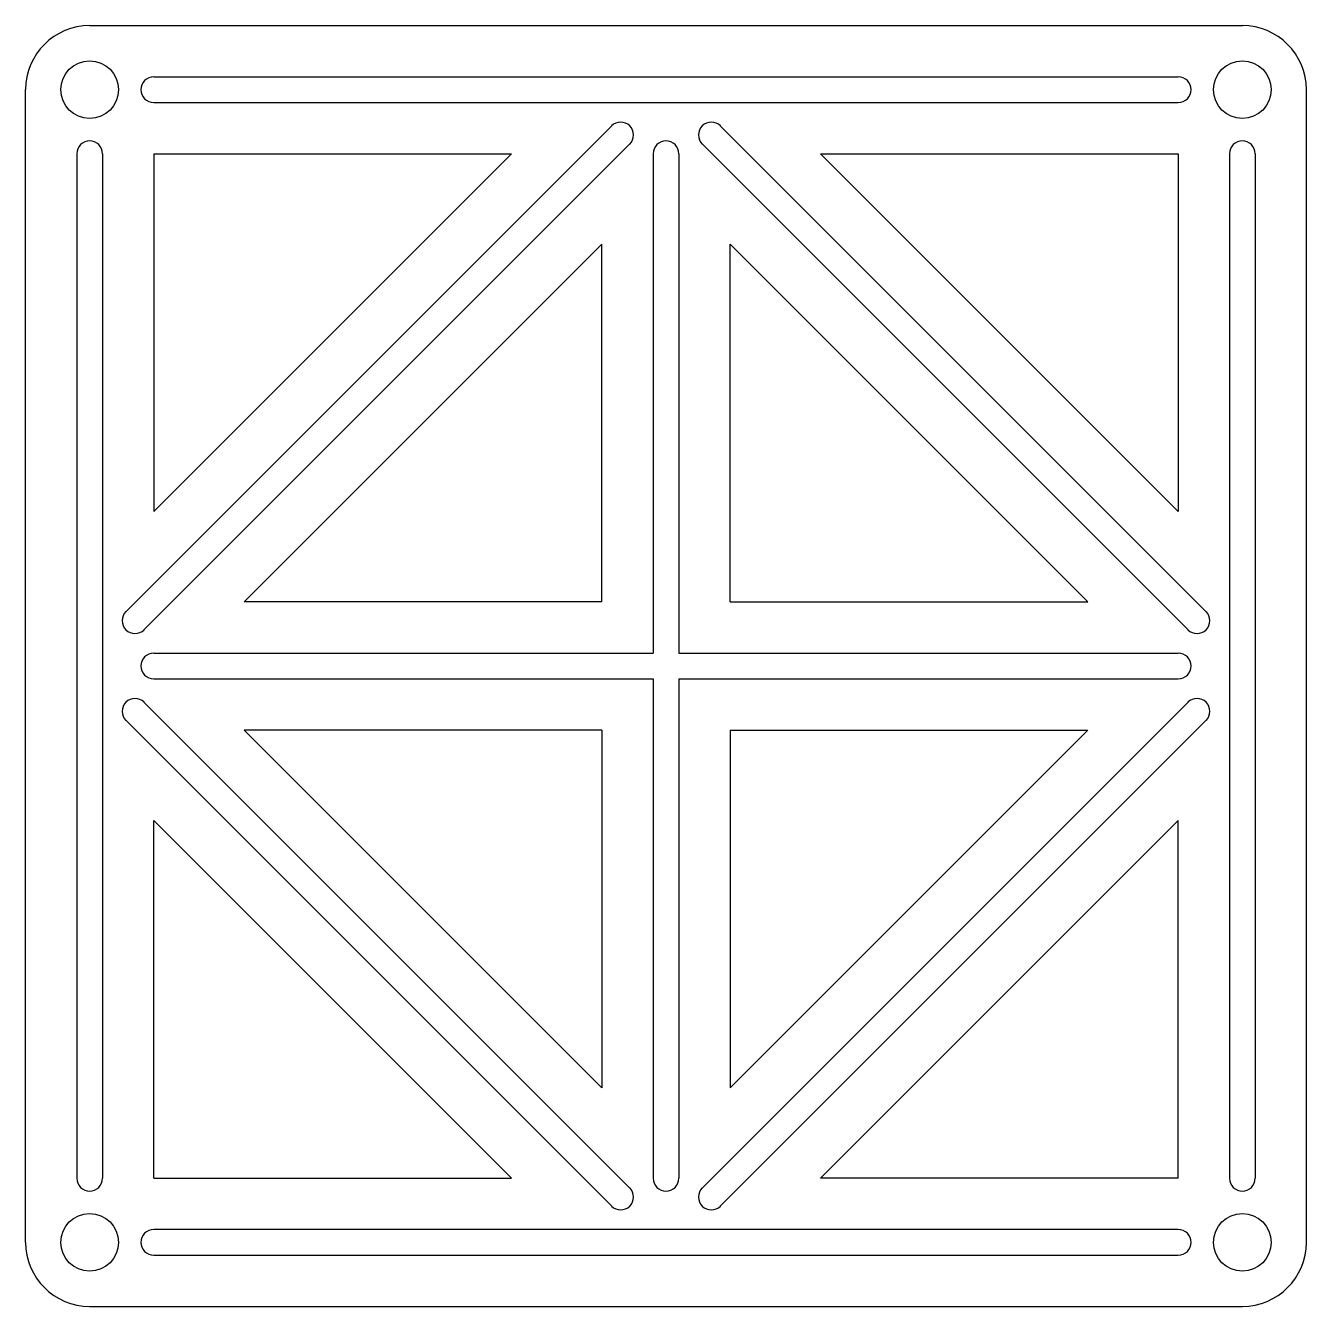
# Model space of a CAD drawing. Extents: x -5 to 95, y -5 to 95.
import ezdxf

# ---------------------------------------------------------------- set-up
doc = ezdxf.new("R2010")
doc.units = 0
doc.layers.add('Layer0', color=7, linetype='CONTINUOUS')

msp = doc.modelspace()

# ---------------------------------------------------------------- linework, layer by layer
at = {"layer": 'Layer0', "color": 8, "linetype": 'CONTINUOUS'}
for p, q in [((0, 95), (90, 95)), ((5, 91), (85, 91)), ((-5, 0), (-5, 90)), ((95, 0), (95, 90)), ((5, 89), (85, 89)), ((2.83, 49.24), (40.76, 87.17)), ((87.17, 49.24), (49.24, 87.17)), ((-1, 85), (-1, 5)), ((1, 85), (1, 5)), ((4.24, 47.83), (42.17, 85.76)), ((5, 85), (5, 57.07)), ((5, 57.07), (32.93, 85)), ((5, 85), (32.93, 85)), ((44, 85), (44, 46)), ((46, 85), (46, 46)), ((85.76, 47.83), (47.83, 85.76)), ((85, 57.07), (57.07, 85)), ((57.07, 85), (85, 85)), ((85, 85), (85, 57.07)), ((89, 85), (89, 5)), ((91, 85), (91, 5)), ((12.07, 50), (40, 77.93)), ((40, 50), (40, 77.93)), ((50, 50), (50, 77.93)), ((77.93, 50), (50, 77.93)), ((40, 50), (12.07, 50)), ((50, 50), (77.93, 50)), ((5, 46), (44, 46)), ((46, 46), (85, 46)), ((5, 44), (44, 44)), ((44, 44), (44, 5)), ((46, 44), (46, 5)), ((46, 44), (85, 44)), ((4.24, 42.17), (42.17, 4.24)), ((85.76, 42.17), (47.83, 4.24)), ((2.83, 40.76), (40.76, 2.83)), ((40, 40), (12.07, 40)), ((12.07, 40), (40, 12.07)), ((40, 40), (40, 12.07)), ((87.17, 40.76), (49.24, 2.83)), ((50, 40), (77.93, 40)), ((50, 40), (50, 12.07)), ((77.93, 40), (50, 12.07)), ((5, 5), (5, 32.93)), ((5, 32.93), (32.93, 5)), ((85, 32.93), (57.07, 5)), ((85, 5), (85, 32.93)), ((5, 5), (32.93, 5)), ((85, 5), (57.07, 5)), ((85, 1), (5, 1)), ((5, -1), (85, -1)), ((0, -5), (90, -5))]:
    msp.add_line(p, q, dxfattribs=at)
for centre in [(0, 90), (90, 90), (0, 0), (90, 0)]:
    msp.add_circle(centre, 2.25, dxfattribs=at)
for centre, radius, start, end in [((0, 90), 5, 90, 180), ((0, 90), 5, 90, 180), ((90, 90), 5, 0, 90), ((90, 90), 5, 0, 90), ((5, 90), 1, 90, 270), ((85, 90), 1, -90, 90), ((41.46, 86.46), 1, -45, 135), ((48.54, 86.46), 1, 45, 225), ((0, 85), 1, 0, 180), ((45, 85), 1, 0, 180), ((90, 85), 1, 0, 180), ((3.54, 48.54), 1, -225, -45), ((86.46, 48.54), 1, -135, 45), ((5, 45), 1, 90, 270), ((85, 45), 1, -90, 90), ((3.54, 41.46), 1, 45, 225), ((86.46, 41.46), 1, -45, 135), ((0, 5), 1, -180, 0), ((45, 5), 1, -180, 0), ((90, 5), 1, -180, 0), ((41.46, 3.54), 1, -135, 45), ((48.54, 3.54), 1, 135, 315), ((5, 0), 1, 90, 270), ((85, 0), 1, -90, 90), ((0, 0), 5, 180, 270), ((0, 0), 5, -180, -90), ((90, 0), 5, -90, 0), ((90, 0), 5, -90, 0)]:
    msp.add_arc(centre, radius, start, end, dxfattribs=at)

doc.saveas('drawing.dxf')
